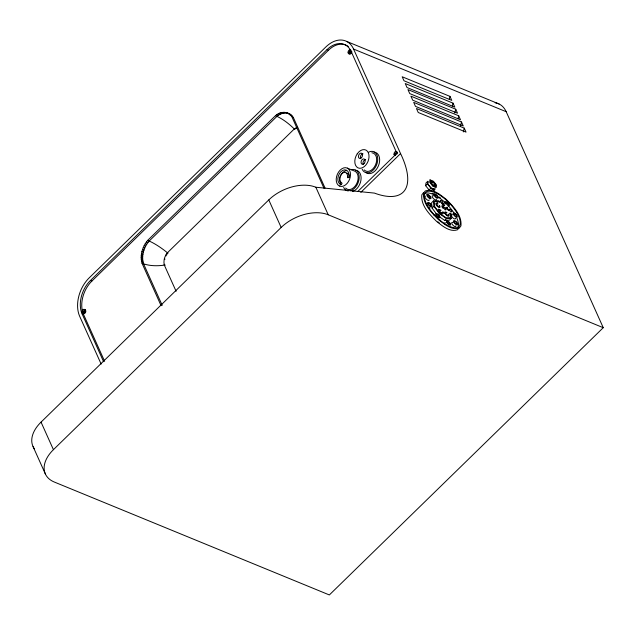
<?xml version="1.0" encoding="UTF-8"?>
<svg xmlns="http://www.w3.org/2000/svg" width="635" height="635" viewBox="0 0 635 635"><rect width="100%" height="100%" fill="white"/><g stroke="black" fill="none" stroke-linecap="round" stroke-linejoin="round"><path stroke-width="0.95" d="M161.084 305.665L142.018 263.239C139.716 255.318 142.47 246.555 147.677 240.379L275.447 115.705C280.487 110.704 289.719 111.339 293.394 117.61L325.033 188.016M162.211 305.332L143.55 263.811C141.105 255.945 143.875 247.102 149.185 241.03L276.955 116.364C280.21 113.649 284.877 111.895 288.996 113.633M425.625 185.698L425.982 183.015L427.823 181.221L427.466 183.904L425.625 185.698L429.101 189.952L431.006 190.738L432.848 188.944M428.18 181.666L427.863 184.071L430.974 187.881L434.396 189.286M432.919 191.524L434.761 189.73L434.999 187.936M297.569 127.31L294.283 128.968L167.402 252.77C164.632 256.135 163.163 260.842 164.346 265.128L176.101 291.282M449.27 99.235L449.977 96.385L402.185 76.764L403.987 80.764L451.779 100.386L449.977 96.385M452.31 105.997L453.017 103.148L405.225 83.526L407.027 87.535L454.819 107.156L453.017 103.148M454.803 113.006L455.739 109.212L407.948 89.591L409.75 93.599L457.541 113.213L455.739 109.212M457.994 118.642L458.7 115.792L410.908 96.171L412.71 100.179L460.502 119.801L458.7 115.792M460.542 125.786L461.486 121.983L413.695 102.37L415.488 106.37L463.28 125.992L461.486 121.983M463.304 131.921L464.241 128.127L416.449 108.506L418.251 112.506L466.042 132.128L464.241 128.127M423.426 192.754L421.823 194.858C420.688 205.692 429.673 214.471 436.729 221.536C442.492 225.901 449.763 232.473 457.51 229.767L459.113 227.671M103.6 361.712L82.129 313.936A24.646 16.637 -67.7 0 1 90.4 280.535L327.041 49.625A24.646 16.637 -67.7 0 1 351.139 51.451L396.923 153.313L357.878 191.405M82.447 311.229A24.646 16.637 -67.7 0 1 91.837 281.122L328.485 50.221A24.646 16.637 -67.7 0 1 348.321 46.506M82.105 312.507L84.836 309.848L85.558 310.142L82.828 312.801L82.018 311.785A2.111 1.429 -67.7 0 1 83.066 309.697A2.111 1.429 -67.7 0 1 84.725 309.674L84.836 309.848M348.139 52.927L350.758 50.094A2.111 1.429 -67.7 0 0 348.917 50.276A2.111 1.429 -67.7 0 0 348.075 52.705L348.861 53.221L350.909 51.221M85.011 310.237L85.074 310.452A2.111 1.429 -67.7 0 1 84.241 312.88A2.111 1.429 -67.7 0 1 82.399 313.071L85.011 310.237L85.796 310.753A2.111 1.429 -67.7 0 1 85.138 312.984A2.111 1.429 -67.7 0 1 83.415 313.595L83.153 313.396M348.321 53.316L351.107 50.871A2.111 1.429 -67.7 0 1 350.274 53.3A2.111 1.429 -67.7 0 1 348.432 53.483L349.147 53.785A2.111 1.429 -67.7 0 0 350.806 53.761A2.111 1.429 -67.7 0 0 351.853 51.665M34.528 449.008A35.155 21.836 -24.2 0 1 41.045 422.124L268.78 199.914A35.155 21.836 -24.2 0 1 315.849 187.238L374.444 193.096A82.582 32.845 45.7 0 0 400.558 153.583L353.584 49.07A28.369 19.153 -67.7 0 0 325.85 46.966L89.202 277.868A28.369 19.153 -67.7 0 0 79.685 316.325L101.148 364.077M53.427 449.675L281.162 227.465A35.155 21.836 -24.2 0 1 328.231 214.789L603.25 327.692L329.351 594.947L54.332 482.044A35.155 21.836 -24.2 0 1 53.427 449.675L41.045 422.124M396.867 152.908L394.827 154.9L394.105 154.607L396.827 151.948L397.55 152.241M395.446 155.456A2.111 1.429 -67.7 0 1 394.391 155.17L397.065 152.551A2.111 1.429 -67.7 0 1 396.835 154.099M360.823 192.357L400.558 153.583M432.268 185.864L433.189 184.968A2.389 0.952 45.7 0 1 431.363 182.086A2.389 0.952 45.7 0 1 433.943 183.142A2.389 0.952 45.7 0 1 434.467 185.491L435.459 186.539L435.11 185.761A3.119 1.238 45.7 0 0 433.927 182.594A3.119 1.238 45.7 0 0 430.784 181.308A3.119 1.238 45.7 0 0 432.546 184.706L433.538 185.745L433.189 184.968M429.101 189.952L430.935 188.158L434.761 189.73M439.857 201.795L438.237 200.668L433.419 200.938L431.578 202.732L432.078 208.058L436.491 214.019M436.769 203.263L438.61 201.47L440.079 202.494M432.078 208.058L433.911 206.264L433.419 200.938M438.214 214.908L439.436 213.709L446.532 218.607L451.263 218.392L450.977 213.273M448.373 214.749L450.215 212.955L450.477 217.615L446.167 217.813L439.706 213.352L434.665 206.558L434.213 201.708L438.61 201.47M439.96 217.138L444.69 220.409L446.532 218.607M451.263 218.392L449.421 220.186L444.69 220.409M351.409 169.743L351.568 169.672A11.208 7.564 -67.7 0 1 359.18 177.983A11.208 7.564 -67.7 0 1 350.449 190.722M82.288 312.896L83.058 313.134M142.018 263.239L143.55 263.811A39.124 22.971 -19.3 0 0 164.346 265.12L165.06 265.422M141.565 261.501L143.097 262.08M432.149 193.278L434.38 194.159M346.535 41.362L499.134 104.013M353.584 49.07L506.182 111.712L603.25 327.692M327.041 49.625L328.485 50.221M394.279 154.996L395.002 155.289M295.831 127.952L296.545 128.246M294.997 129.262L294.283 128.968A39.124 17.47 49.5 0 0 276.955 116.364L275.447 115.705M347.353 168.124L355.005 171.267A9.787 6.612 -67.7 0 1 356.37 184.261A9.787 6.612 -67.7 0 1 345.615 188.071M347.496 176.84L347.948 177.84L349.417 176.403L348.972 175.403A7.62 5.144 -67.7 0 0 340.955 171.704A7.62 5.144 -67.7 0 0 340.138 184.023L340.59 185.023L342.059 183.586L341.606 182.586A5.397 3.643 -67.7 0 1 339.947 176.951A5.397 3.643 -67.7 0 1 344.622 172.379A5.397 3.643 -67.7 0 1 347.496 176.84L348.774 177.363M340.138 184.023L341.416 184.547M168.116 253.071L167.402 252.77A39.124 13.557 42.1 0 0 149.185 241.03L147.677 240.379M145.225 243.729L146.661 244.316M166.814 253.508L167.529 253.809M166.164 254.476L166.878 254.77M144.177 245.578L145.621 246.174M165.584 255.508L166.306 255.802M143.272 247.531L144.716 248.118M142.518 249.539L143.962 250.126M164.338 258.834L165.052 259.128M141.93 251.587L143.367 252.182M141.502 253.651L142.946 254.238M164.14 264.327L164.854 264.62M141.248 255.699L142.692 256.286M141.176 257.707L142.621 258.302M141.28 259.651L142.724 260.239M90.4 280.535L91.837 281.122M82.129 313.936L83.574 314.531L104.64 361.339M146.391 241.983L147.907 242.633M276.955 114.594L278.455 115.252M278.495 113.681L279.995 114.348M280.067 112.99L281.551 113.657M287.528 112.966L293.394 117.61M281.63 112.522L283.115 113.189M291.028 115.657L292.489 116.316M283.186 112.284L284.663 112.951M286.155 112.506L287.623 113.181M288.814 113.657L290.274 114.316M284.694 112.276L286.171 112.951M289.989 114.554L291.441 115.213M442.285 203.478L444.714 205.168M441.555 203.517L444.508 205.565M439.245 197.088L440.666 198.199M82.677 312.095L83.574 314.531M427.466 183.904L430.935 188.158M433.911 206.264L439.436 213.709M446.611 207.24L448.794 210.256M446.349 207.605L448.556 210.661M443.222 211.963L444.325 213.487M85.558 310.142L85.447 309.967A2.111 1.429 -67.7 0 0 83.987 309.856M291.941 116.951L323.993 188.27M315.849 187.238L328.231 214.789M268.78 199.914L281.162 227.465M33.052 446.556L45.434 474.107M394.105 154.607L394.041 154.384A2.111 1.429 -67.7 0 1 394.7 152.146A2.111 1.429 -67.7 0 1 396.415 151.543M348.861 53.221L348.798 52.999A2.111 1.429 -67.7 0 1 348.774 52.499M349.639 50.578A2.111 1.429 -67.7 0 1 350.02 50.276M495.133 102.791A28.369 19.153 -67.7 0 1 506.182 111.712M395.978 151.956A2.111 1.429 -67.7 0 1 396.383 151.781M439.285 222.941A23.86 9.493 45.7 0 1 437.88 221.805M423.505 194.516A23.86 9.493 45.7 0 1 434.348 194.905M438.118 197.048A23.86 9.493 45.7 0 1 445.127 202.557M448.429 205.867A23.86 9.493 45.7 0 1 453.993 212.979M456.708 217.861A23.86 9.493 45.7 0 1 457.422 228.013M445.151 224.623A2.802 1.111 45.7 0 1 445.349 222.687M455.478 218.091A2.802 1.111 45.7 0 1 453.954 218.654A2.802 1.111 45.7 0 1 451.421 215.86A2.802 1.111 45.7 0 1 452.501 214.813M434.094 215.519A2.802 1.111 45.7 0 1 435.166 215.463M429.72 207.097A2.802 1.111 45.7 0 1 429.173 208.447M425.561 196.167A2.802 1.111 45.7 0 0 425.228 196.223L425.021 196.429A2.802 1.111 45.7 0 0 426.268 199.096A2.802 1.111 45.7 0 0 428.903 200.406L429.109 200.2A2.802 1.111 45.7 0 0 429.173 199.866M436.348 199.12A2.802 1.111 45.7 0 1 434.864 199.723A2.802 1.111 45.7 0 1 432.308 196.945A2.802 1.111 45.7 0 1 433.34 195.858M445.889 204.073A2.802 1.111 45.7 0 1 445.54 201.565A2.802 1.111 45.7 0 1 448.77 204.105A2.802 1.111 45.7 0 1 447.992 205.732M447.334 207.169A2.802 1.111 45.7 0 1 446.611 207.653M443.325 204.756A2.802 1.111 45.7 0 1 444.294 203.494M446.08 203.589A1.73 0.691 45.7 0 1 446.643 202.541A1.73 0.691 45.7 0 1 448.366 204.74M439.103 205.819A1.73 0.691 45.7 0 1 438.507 206.597A1.73 0.691 45.7 0 1 436.761 204.891A1.73 0.691 45.7 0 1 437.356 204.105M443.262 207.97A1.73 0.691 45.7 0 1 443.413 206.502M430.332 181.959A3.119 1.238 45.7 0 1 432.054 182.666M434.316 185.428A3.119 1.238 45.7 0 1 434.459 186.198M442.531 211.939A2.802 1.111 45.7 0 1 441.873 213.757A2.802 1.111 45.7 0 1 438.872 210.495A2.802 1.111 45.7 0 1 441.087 210.368M438.412 210.59A2.802 1.111 45.7 0 1 438.912 209.201M445.572 207.955A2.802 1.111 45.7 0 1 444.913 209.764M442.809 208.105A2.802 1.111 45.7 0 1 441.912 205.93A2.802 1.111 45.7 0 1 443.571 205.994M439.523 205.557A2.802 1.111 45.7 0 1 438.864 207.367A2.802 1.111 45.7 0 1 435.856 204.105A2.802 1.111 45.7 0 1 438.071 203.978M455.906 225.75A2.802 1.111 45.7 0 1 454.422 226.354A2.802 1.111 45.7 0 1 451.858 223.576A2.802 1.111 45.7 0 1 452.898 222.488M442.055 212.407A1.508 0.603 45.7 0 1 441.261 212.733A1.508 0.603 45.7 0 1 439.88 211.241A1.508 0.603 45.7 0 1 440.444 210.653M448.024 214.543A1.73 0.691 45.7 0 1 447.326 215.281A1.73 0.691 45.7 0 1 445.603 213.408A1.73 0.691 45.7 0 1 446.603 212.995M448.445 214.281A2.802 1.111 45.7 0 1 447.786 216.098A2.802 1.111 45.7 0 1 444.778 212.836A2.802 1.111 45.7 0 1 446.992 212.709M355.576 170.243A11.208 7.564 -67.7 0 1 360.95 180.165A11.208 7.564 -67.7 0 1 352.361 191.508M374.134 152.138A11.208 7.564 -67.7 0 1 378.46 165.783A11.208 7.564 -67.7 0 1 365.784 172.363M348.353 190.937A11.208 7.564 -67.7 0 1 343.646 187.381M368.689 152.114A11.208 7.564 -67.7 0 1 377.555 156.956A11.208 7.564 -67.7 0 1 372.285 170.886A11.208 7.564 -67.7 0 1 362.204 169.275M371.872 152.765A9.739 6.572 -67.7 0 1 375.468 165.005A9.739 6.572 -67.7 0 1 364.196 169.926M340.717 183.563A7.62 5.144 -67.7 0 1 340.019 177.649M340.249 176.824A7.62 5.144 -67.7 0 1 346.591 170.624M346.535 173.164A5.397 3.643 -67.7 0 1 349.409 177.625M360.569 158.377A2.802 1.889 -67.7 0 1 360.87 155.416A2.802 1.889 -67.7 0 1 363.069 153.892M363.466 164.632A2.802 1.889 -67.7 0 1 363.315 161.544A2.802 1.889 -67.7 0 1 365.681 159.695M423.656 193.064C422.521 203.891 431.514 212.677 438.571 219.742C444.333 224.099 451.604 230.68 459.351 227.973L460.954 225.869C462.089 215.043 453.096 206.256 446.04 199.192C440.285 194.834 433.014 188.254 425.259 190.96L423.656 193.064M430.022 179.872L429.704 182.277L432.816 186.079L436.237 187.492L436.555 185.087L433.443 181.277L430.022 179.872M357.235 153.845L356.005 156.051A9.739 6.572 -67.7 0 0 356.545 166.783L357.942 167.838A9.739 6.572 -67.7 0 0 369.014 157.035L368.903 154.734A9.739 6.572 -67.7 0 0 358.783 151.995L357.235 153.845M427.069 194.429L426.863 194.635A2.802 1.111 45.7 0 0 428.109 197.294A2.802 1.111 45.7 0 0 430.736 198.612L430.951 198.406A2.802 1.111 45.7 0 0 429.704 195.739A2.802 1.111 45.7 0 0 427.069 194.429M339.368 185.991L337.963 184.928A9.787 6.612 -67.7 0 1 340.217 170.061A9.787 6.612 -67.7 0 1 350.385 172.815L350.504 175.125A9.787 6.612 -67.7 0 1 339.368 185.991M436.761 215.217A1.73 0.691 45.7 0 0 439.015 216.987A1.73 0.691 45.7 0 0 438.023 214.836A1.73 0.691 45.7 0 0 436.761 215.217M447.405 222.567A1.73 0.691 45.7 0 0 449.659 224.338A1.73 0.691 45.7 0 0 448.667 222.186A1.73 0.691 45.7 0 0 447.405 222.567M427.784 196.151A1.722 0.683 45.7 0 0 430.03 197.802A1.722 0.683 45.7 0 0 428.895 195.604A1.722 0.683 45.7 0 0 427.784 196.151M434.943 195.612A1.73 0.691 45.7 0 0 437.197 197.382A1.73 0.691 45.7 0 0 436.205 195.231A1.73 0.691 45.7 0 0 434.943 195.612M426.609 204.002A23.86 9.493 45.7 0 0 457.772 227.338A23.86 9.493 45.7 0 0 442.547 197.064A23.86 9.493 45.7 0 0 426.609 204.002M428.466 204.033A1.73 0.691 45.7 0 0 430.72 205.827A1.73 0.691 45.7 0 0 429.76 203.684A1.73 0.691 45.7 0 0 428.466 204.033M436.039 214.932A2.802 1.111 45.7 0 0 439.69 217.805A2.802 1.111 45.7 0 0 438.079 214.312A2.802 1.111 45.7 0 0 436.039 214.932M446.683 222.282A2.802 1.111 45.7 0 0 450.334 225.155A2.802 1.111 45.7 0 0 448.715 221.663A2.802 1.111 45.7 0 0 446.683 222.282M453.326 214.233A2.802 1.111 45.7 0 0 456.978 217.146A2.802 1.111 45.7 0 0 455.414 213.677A2.802 1.111 45.7 0 0 453.326 214.233M427.736 203.732A2.802 1.111 45.7 0 0 431.387 206.645A2.802 1.111 45.7 0 0 429.824 203.176A2.802 1.111 45.7 0 0 427.736 203.732M434.221 195.326A2.802 1.111 45.7 0 0 437.872 198.199A2.802 1.111 45.7 0 0 436.253 194.707A2.802 1.111 45.7 0 0 434.221 195.326M440.444 201.295A1.73 0.691 45.7 0 0 442.698 203.073A1.73 0.691 45.7 0 0 441.698 200.914A1.73 0.691 45.7 0 0 440.444 201.295M446.492 203.692A1.73 0.691 45.7 0 0 448.747 205.47A1.73 0.691 45.7 0 0 447.754 203.311A1.73 0.691 45.7 0 0 446.492 203.692M453.771 221.956A2.802 1.111 45.7 0 0 457.422 224.83A2.802 1.111 45.7 0 0 455.811 221.337A2.802 1.111 45.7 0 0 453.771 221.956M454.501 222.242A1.73 0.691 45.7 0 0 456.756 224.012A1.73 0.691 45.7 0 0 455.755 221.861A1.73 0.691 45.7 0 0 454.501 222.242M454.057 214.535A1.73 0.691 45.7 0 0 456.311 216.337A1.73 0.691 45.7 0 0 455.351 214.193A1.73 0.691 45.7 0 0 454.057 214.535M443.603 207.74A1.508 0.603 45.7 0 0 445.564 209.288A1.508 0.603 45.7 0 0 444.698 207.407A1.508 0.603 45.7 0 0 443.603 207.74M449.366 210.026A1.73 0.691 45.7 0 0 451.62 211.796A1.73 0.691 45.7 0 0 450.62 209.645A1.73 0.691 45.7 0 0 449.366 210.026M363.998 163.6A2.802 1.889 -67.7 0 0 364.244 159.044A2.802 1.889 -67.7 0 0 361.061 162.147A2.802 1.889 -67.7 0 0 363.998 163.6M361.394 157.798A2.802 1.889 -67.7 0 0 361.64 153.241A2.802 1.889 -67.7 0 0 358.45 156.345A2.802 1.889 -67.7 0 0 361.394 157.798"/></g></svg>
